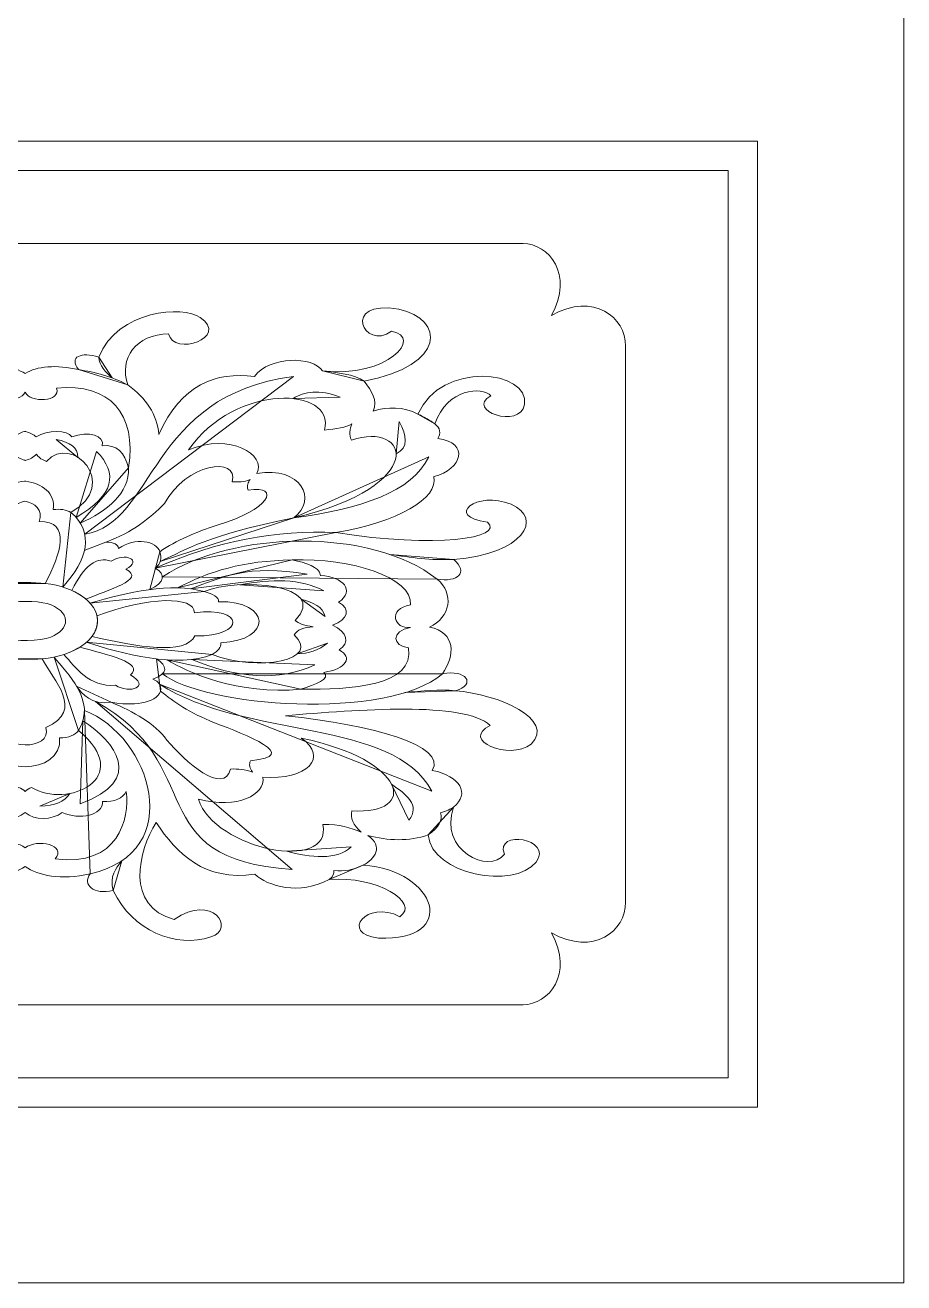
# Model space of a CAD drawing. Header units: centimetres. Extents: x 8.9 to 20.4, y -9.5 to 9.5.
# Drawn here: x 17.648 to 20.362, y -9.5 to -5.613 of the extents above; entities that cross this region are included whole.
import ezdxf

# ---------------------------------------------------------------- set-up
doc = ezdxf.new("R2010")
doc.units = ezdxf.units.CM
doc.header["$MEASUREMENT"] = 0
doc.layers.add('layer 1', color=7, linetype='Continuous')

msp = doc.modelspace()

# ---------------------------------------------------------------- linework, layer by layer
at = {"layer": 'layer 1', "color": 250, "lineweight": 9}
msp.add_open_spline([(20.36245, 9.5), (20.36245, 9.5), (20.36245, -9.5), (20.36245, -9.5), (20.36245, -9.5), (20.36245, -9.5), (14.93387, -9.5), (14.93387, -9.5), (14.93387, -9.5), (14.93387, -9.5), (14.93387, 9.5), (14.93387, 9.5), (14.93387, 9.5), (14.93387, 9.5), (20.36245, 9.5), (20.36245, 9.5)], degree=3, knots=[0, 0, 0, 0, 0.2, 0.2, 0.2, 0.2, 0.4, 0.4, 0.4, 0.4, 0.6, 0.6, 0.6, 0.6, 1, 1, 1, 1], dxfattribs=at)
at = {"layer": 'layer 1', "color": 7, "lineweight": 9}
for points, knots in [([(15.38628, -5.97143), (15.38628, -5.97143), (15.38628, -5.97143), (15.38628, -5.97143), (15.38628, -5.97143), (15.38628, -5.97143), (19.91009, -5.97143), (19.91009, -5.97143), (19.91009, -5.97143), (19.91009, -5.97143), (19.91009, -8.95716), (19.91009, -8.95716), (19.91009, -8.95716), (19.91009, -8.95716), (15.38628, -8.95716), (15.38628, -8.95716), (15.38628, -8.95716), (15.38628, -8.95716), (15.38628, -5.97143), (15.38628, -5.97143)], [0, 0, 0, 0, 0.1666667, 0.1666667, 0.1666667, 0.1666667, 0.3333333, 0.3333333, 0.3333333, 0.3333333, 0.5, 0.5, 0.5, 0.5, 0.6666667, 0.6666667, 0.6666667, 0.6666667, 1, 1, 1, 1]), ([(19.27389, -6.51044), (19.27389, -6.51044), (19.27389, -6.51044), (19.27389, -6.51044), (19.27389, -6.51044), (19.3435, -6.38247), (19.26599, -6.28867), (19.18627, -6.2881), (19.18627, -6.2881), (18.16089, -6.2881), (17.13549, -6.2881), (16.11009, -6.2881), (16.11009, -6.2881), (16.03037, -6.28867), (15.95285, -6.38247), (16.02248, -6.51044), (16.02248, -6.51044), (15.89098, -6.43616), (15.79327, -6.51687), (15.79341, -6.60477), (15.79341, -6.60477), (15.79341, -7.17778), (15.79341, -7.75081), (15.79341, -8.32382), (15.79341, -8.32382), (15.79327, -8.41169), (15.89098, -8.49243), (16.02248, -8.41812), (16.02248, -8.41812), (15.95285, -8.54612), (16.03037, -8.63989), (16.11009, -8.64047), (16.11009, -8.64047), (17.13549, -8.64047), (18.16089, -8.64047), (19.18627, -8.64047), (19.18627, -8.64047), (19.26599, -8.63989), (19.3435, -8.54612), (19.27389, -8.41812), (19.27389, -8.41812), (19.40537, -8.49243), (19.50305, -8.41169), (19.50294, -8.32382), (19.50294, -8.32382), (19.50294, -7.75081), (19.50294, -7.17778), (19.50294, -6.60477), (19.50294, -6.60477), (19.50305, -6.51687), (19.40537, -6.43616), (19.27389, -6.51044)], [0, 0, 0, 0, 0.0714286, 0.0714286, 0.0714286, 0.0714286, 0.1428571, 0.1428571, 0.1428571, 0.1428571, 0.2142857, 0.2142857, 0.2142857, 0.2142857, 0.2857143, 0.2857143, 0.2857143, 0.2857143, 0.3571429, 0.3571429, 0.3571429, 0.3571429, 0.4285714, 0.4285714, 0.4285714, 0.4285714, 0.5, 0.5, 0.5, 0.5, 0.5714286, 0.5714286, 0.5714286, 0.5714286, 0.6428571, 0.6428571, 0.6428571, 0.6428571, 0.7142857, 0.7142857, 0.7142857, 0.7142857, 0.7857143, 0.7857143, 0.7857143, 0.7857143, 0.8571429, 0.8571429, 0.8571429, 0.8571429, 1, 1, 1, 1]), ([(16.51616, -6.55887), (16.6019, -6.62167), (16.67535, -6.45945), (16.49381, -6.49066), (16.49381, -6.49066), (16.3533, -6.52264), (16.34306, -6.66234), (16.60134, -6.71358), (16.60134, -6.71358), (16.57746, -6.7426), (16.55839, -6.77218), (16.57319, -6.80569), (16.57319, -6.80569), (16.52736, -6.79115), (16.48125, -6.79186), (16.43468, -6.81488), (16.43468, -6.81488), (16.36415, -6.64869), (16.08651, -6.67952), (16.10598, -6.78521), (16.10598, -6.78521), (16.11761, -6.86224), (16.29136, -6.80321), (16.20927, -6.75855), (16.20927, -6.75855), (16.23595, -6.72873), (16.34429, -6.73495), (16.38271, -6.84503), (16.38271, -6.84503), (16.36579, -6.85769), (16.36281, -6.87513), (16.37391, -6.89033), (16.37391, -6.89033), (16.27309, -6.90291), (16.29865, -6.98706), (16.38609, -7.00777), (16.38609, -7.00777), (16.36891, -7.07621), (16.50005, -7.14856), (16.68823, -7.18119), (16.68823, -7.18119), (16.37916, -7.23047), (16.16725, -7.19889), (16.21994, -7.14897), (16.21994, -7.14897), (16.35597, -7.13179), (16.25309, -7.04971), (16.14728, -7.09371), (16.14728, -7.09371), (16.04626, -7.13603), (16.10872, -7.24835), (16.32434, -7.26393), (16.32434, -7.26393), (16.27699, -7.30452), (16.31241, -7.33581), (16.37584, -7.32451), (16.37584, -7.32451), (16.32141, -7.3697), (16.33467, -7.44322), (16.39923, -7.47331), (16.39923, -7.47331), (16.31806, -7.48857), (16.31885, -7.56222), (16.35947, -7.61775), (16.35947, -7.61775), (16.28514, -7.60236), (16.25345, -7.65038), (16.31894, -7.66987), (16.31894, -7.66987), (16.18658, -7.68071), (16.00818, -7.75779), (16.08515, -7.83488), (16.08515, -7.83488), (16.1536, -7.88733), (16.30597, -7.82232), (16.21141, -7.77709), (16.21141, -7.77709), (16.2937, -7.7014), (16.62121, -7.72843), (16.84427, -7.74708), (16.84427, -7.74708), (16.5706, -7.77587), (16.34599, -7.83869), (16.39043, -7.916), (16.39043, -7.916), (16.30316, -7.93445), (16.27309, -7.98794), (16.32495, -8.02977), (16.32495, -8.02977), (16.37208, -8.16322), (16.21398, -8.23855), (16.16794, -8.17495), (16.16794, -8.17495), (16.19924, -8.09862), (16.01423, -8.12616), (16.07002, -8.1993), (16.07002, -8.1993), (16.13801, -8.28595), (16.39119, -8.23843), (16.40358, -8.11559), (16.40358, -8.11559), (16.46116, -8.13658), (16.52794, -8.13289), (16.5893, -8.11766), (16.5893, -8.11766), (16.54057, -8.15045), (16.5675, -8.19106), (16.6046, -8.20928), (16.6046, -8.20928), (16.37441, -8.22445), (16.30685, -8.44503), (16.55667, -8.43425), (16.55667, -8.43425), (16.67769, -8.42127), (16.59331, -8.31403), (16.4908, -8.36807), (16.4908, -8.36807), (16.42723, -8.3253), (16.56075, -8.24113), (16.7091, -8.25304), (16.7091, -8.25304), (16.80019, -8.30247), (16.90011, -8.27423), (16.93862, -8.23664), (16.93862, -8.23664), (17.09383, -8.25967), (17.17929, -8.17435), (17.24344, -8.07684), (17.24344, -8.07684), (17.29849, -8.16341), (17.3406, -8.33719), (17.18743, -8.37684), (17.18743, -8.37684), (17.06938, -8.29453), (16.99648, -8.40561), (17.0744, -8.43082), (17.0744, -8.43082), (17.18367, -8.46719), (17.31736, -8.41075), (17.37625, -8.28743), (17.37625, -8.28743), (17.43754, -8.3014), (17.47222, -8.26879), (17.4471, -8.2355), (17.4471, -8.2355), (17.5377, -8.25712), (17.60729, -8.24022), (17.64795, -8.21353), (17.64795, -8.21353), (17.68856, -8.24039), (17.75833, -8.25748), (17.84925, -8.23579), (17.84925, -8.23579), (17.82413, -8.26906), (17.8588, -8.30168), (17.9201, -8.28769), (17.9201, -8.28769), (17.97896, -8.41102), (18.1127, -8.46745), (18.22195, -8.43111), (18.22195, -8.43111), (18.29987, -8.4059), (18.22695, -8.2948), (18.10892, -8.37713), (18.10892, -8.37713), (17.95575, -8.33748), (17.99788, -8.1637), (18.05291, -8.07712), (18.05291, -8.07712), (18.11706, -8.17463), (18.20255, -8.25993), (18.35773, -8.23693), (18.35773, -8.23693), (18.39624, -8.27452), (18.49614, -8.30275), (18.58723, -8.25333), (18.58723, -8.25333), (18.7356, -8.24142), (18.8691, -8.32559), (18.80555, -8.36836), (18.80555, -8.36836), (18.70304, -8.31431), (18.61869, -8.42155), (18.7397, -8.43451), (18.7397, -8.43451), (18.98949, -8.44531), (18.92194, -8.22471), (18.69175, -8.20957), (18.69175, -8.20957), (18.72883, -8.19134), (18.75579, -8.15074), (18.70705, -8.11795), (18.70705, -8.11795), (18.76839, -8.13314), (18.83519, -8.13687), (18.89275, -8.11587), (18.89275, -8.11587), (18.90516, -8.23872), (19.15836, -8.28624), (19.22633, -8.19959), (19.22633, -8.19959), (19.28214, -8.12645), (19.09712, -8.0989), (19.12838, -8.17523), (19.12838, -8.17523), (19.08235, -8.23884), (18.92427, -8.16348), (18.97138, -8.03005), (18.97138, -8.03005), (19.02324, -7.98823), (18.99321, -7.93471), (18.9059, -7.91628), (18.9059, -7.91628), (18.95037, -7.83898), (18.72578, -7.77616), (18.45208, -7.74735), (18.45208, -7.74735), (18.67517, -7.72871), (19.00265, -7.70169), (19.08492, -7.77735), (19.08492, -7.77735), (18.9904, -7.8226), (19.14275, -7.88762), (19.21122, -7.83514), (19.21122, -7.83514), (19.28814, -7.75805), (19.10979, -7.681), (18.97742, -7.67016), (18.97742, -7.67016), (19.04293, -7.65066), (19.01121, -7.60264), (18.93688, -7.61804), (18.93688, -7.61804), (18.97753, -7.56251), (18.97829, -7.48882), (18.89712, -7.4736), (18.89712, -7.4736), (18.96168, -7.44347), (18.97491, -7.36998), (18.92051, -7.3248), (18.92051, -7.3248), (18.98397, -7.33607), (19.01933, -7.30481), (18.97201, -7.2642), (18.97201, -7.2642), (19.18763, -7.24863), (19.25006, -7.13632), (19.14907, -7.09399), (19.14907, -7.09399), (19.04326, -7.05), (18.94041, -7.13208), (19.07641, -7.14926), (19.07641, -7.14926), (19.1291, -7.19919), (18.91719, -7.23076), (18.6081, -7.18148), (18.6081, -7.18148), (18.7963, -7.14885), (18.92744, -7.0765), (18.91028, -7.00804), (18.91028, -7.00804), (18.99769, -6.98735), (19.02324, -6.9032), (18.92244, -6.89062), (18.92244, -6.89062), (18.93354, -6.87542), (18.93056, -6.85797), (18.91362, -6.84532), (18.91362, -6.84532), (18.95208, -6.73524), (19.0604, -6.729), (19.08711, -6.75883), (19.08711, -6.75883), (19.00499, -6.80349), (19.17872, -6.86252), (19.19039, -6.7855), (19.19039, -6.7855), (19.20984, -6.67981), (18.9322, -6.64895), (18.86167, -6.81515), (18.86167, -6.81515), (18.8151, -6.79215), (18.76897, -6.79141), (18.72316, -6.80595), (18.72316, -6.80595), (18.73798, -6.77246), (18.71892, -6.74289), (18.69499, -6.71384), (18.69499, -6.71384), (18.95332, -6.66263), (18.9431, -6.52293), (18.80256, -6.49092), (18.80256, -6.49092), (18.62102, -6.45973), (18.69447, -6.62195), (18.78019, -6.55915), (18.78019, -6.55915), (18.87925, -6.57774), (18.7691, -6.70342), (18.56659, -6.68188), (18.56659, -6.68188), (18.53823, -6.63567), (18.40344, -6.63477), (18.35618, -6.699), (18.35618, -6.699), (18.23624, -6.68417), (18.13162, -6.72218), (18.06073, -6.87784), (18.06073, -6.87784), (18.05674, -6.81569), (18.02171, -6.76613), (17.96548, -6.72518), (17.96548, -6.72518), (17.93606, -6.64254), (17.99147, -6.56823), (18.09144, -6.56706), (18.09144, -6.56706), (18.10557, -6.63765), (18.28095, -6.57984), (18.1892, -6.51633), (18.1892, -6.51633), (18.13692, -6.47951), (17.93438, -6.49238), (17.87554, -6.63899), (17.87554, -6.63899), (17.82153, -6.62278), (17.78207, -6.63637), (17.81305, -6.67776), (17.81305, -6.67776), (17.74537, -6.6616), (17.68274, -6.66706), (17.64838, -6.6898), (17.64838, -6.6898), (17.61411, -6.66682), (17.55124, -6.66127), (17.48328, -6.67748), (17.48328, -6.67748), (17.5143, -6.63608), (17.47482, -6.62252), (17.42084, -6.6387), (17.42084, -6.6387), (17.36197, -6.49212), (17.15941, -6.47922), (17.10712, -6.51604), (17.10712, -6.51604), (17.0154, -6.57955), (17.19078, -6.63737), (17.20493, -6.5668), (17.20493, -6.5668), (17.30488, -6.56795), (17.36026, -6.64225), (17.33085, -6.72492), (17.33085, -6.72492), (17.27461, -6.76584), (17.23961, -6.81541), (17.23562, -6.87756), (17.23562, -6.87756), (17.16473, -6.7219), (17.06011, -6.68389), (16.94017, -6.69873), (16.94017, -6.69873), (16.89293, -6.6345), (16.7581, -6.63539), (16.72976, -6.6816), (16.72976, -6.6816), (16.52722, -6.70314), (16.41712, -6.57748), (16.51616, -6.55887)], [0, 0, 0, 0, 0.0107527, 0.0107527, 0.0107527, 0.0107527, 0.0215054, 0.0215054, 0.0215054, 0.0215054, 0.0322581, 0.0322581, 0.0322581, 0.0322581, 0.0430108, 0.0430108, 0.0430108, 0.0430108, 0.0537634, 0.0537634, 0.0537634, 0.0537634, 0.0645161, 0.0645161, 0.0645161, 0.0645161, 0.0752688, 0.0752688, 0.0752688, 0.0752688, 0.0860215, 0.0860215, 0.0860215, 0.0860215, 0.0967742, 0.0967742, 0.0967742, 0.0967742, 0.1075269, 0.1075269, 0.1075269, 0.1075269, 0.1182796, 0.1182796, 0.1182796, 0.1182796, 0.1290323, 0.1290323, 0.1290323, 0.1290323, 0.1397849, 0.1397849, 0.1397849, 0.1397849, 0.1505376, 0.1505376, 0.1505376, 0.1505376, 0.1612903, 0.1612903, 0.1612903, 0.1612903, 0.172043, 0.172043, 0.172043, 0.172043, 0.1827957, 0.1827957, 0.1827957, 0.1827957, 0.1935484, 0.1935484, 0.1935484, 0.1935484, 0.2043011, 0.2043011, 0.2043011, 0.2043011, 0.2150538, 0.2150538, 0.2150538, 0.2150538, 0.2258065, 0.2258065, 0.2258065, 0.2258065, 0.2365591, 0.2365591, 0.2365591, 0.2365591, 0.2473118, 0.2473118, 0.2473118, 0.2473118, 0.2580645, 0.2580645, 0.2580645, 0.2580645, 0.2688172, 0.2688172, 0.2688172, 0.2688172, 0.2795699, 0.2795699, 0.2795699, 0.2795699, 0.2903226, 0.2903226, 0.2903226, 0.2903226, 0.3010753, 0.3010753, 0.3010753, 0.3010753, 0.311828, 0.311828, 0.311828, 0.311828, 0.3225806, 0.3225806, 0.3225806, 0.3225806, 0.3333333, 0.3333333, 0.3333333, 0.3333333, 0.344086, 0.344086, 0.344086, 0.344086, 0.3548387, 0.3548387, 0.3548387, 0.3548387, 0.3655914, 0.3655914, 0.3655914, 0.3655914, 0.3763441, 0.3763441, 0.3763441, 0.3763441, 0.3870968, 0.3870968, 0.3870968, 0.3870968, 0.3978495, 0.3978495, 0.3978495, 0.3978495, 0.4086022, 0.4086022, 0.4086022, 0.4086022, 0.4193548, 0.4193548, 0.4193548, 0.4193548, 0.4301075, 0.4301075, 0.4301075, 0.4301075, 0.4408602, 0.4408602, 0.4408602, 0.4408602, 0.4516129, 0.4516129, 0.4516129, 0.4516129, 0.4623656, 0.4623656, 0.4623656, 0.4623656, 0.4731183, 0.4731183, 0.4731183, 0.4731183, 0.483871, 0.483871, 0.483871, 0.483871, 0.4946237, 0.4946237, 0.4946237, 0.4946237, 0.5053763, 0.5053763, 0.5053763, 0.5053763, 0.516129, 0.516129, 0.516129, 0.516129, 0.5268817, 0.5268817, 0.5268817, 0.5268817, 0.5376344, 0.5376344, 0.5376344, 0.5376344, 0.5483871, 0.5483871, 0.5483871, 0.5483871, 0.5591398, 0.5591398, 0.5591398, 0.5591398, 0.5698925, 0.5698925, 0.5698925, 0.5698925, 0.5806452, 0.5806452, 0.5806452, 0.5806452, 0.5913978, 0.5913978, 0.5913978, 0.5913978, 0.6021505, 0.6021505, 0.6021505, 0.6021505, 0.6129032, 0.6129032, 0.6129032, 0.6129032, 0.6236559, 0.6236559, 0.6236559, 0.6236559, 0.6344086, 0.6344086, 0.6344086, 0.6344086, 0.6451613, 0.6451613, 0.6451613, 0.6451613, 0.655914, 0.655914, 0.655914, 0.655914, 0.6666667, 0.6666667, 0.6666667, 0.6666667, 0.6774194, 0.6774194, 0.6774194, 0.6774194, 0.688172, 0.688172, 0.688172, 0.688172, 0.6989247, 0.6989247, 0.6989247, 0.6989247, 0.7096774, 0.7096774, 0.7096774, 0.7096774, 0.7204301, 0.7204301, 0.7204301, 0.7204301, 0.7311828, 0.7311828, 0.7311828, 0.7311828, 0.7419355, 0.7419355, 0.7419355, 0.7419355, 0.7526882, 0.7526882, 0.7526882, 0.7526882, 0.7634409, 0.7634409, 0.7634409, 0.7634409, 0.7741935, 0.7741935, 0.7741935, 0.7741935, 0.7849462, 0.7849462, 0.7849462, 0.7849462, 0.7956989, 0.7956989, 0.7956989, 0.7956989, 0.8064516, 0.8064516, 0.8064516, 0.8064516, 0.8172043, 0.8172043, 0.8172043, 0.8172043, 0.827957, 0.827957, 0.827957, 0.827957, 0.8387097, 0.8387097, 0.8387097, 0.8387097, 0.8494624, 0.8494624, 0.8494624, 0.8494624, 0.8602151, 0.8602151, 0.8602151, 0.8602151, 0.8709677, 0.8709677, 0.8709677, 0.8709677, 0.8817204, 0.8817204, 0.8817204, 0.8817204, 0.8924731, 0.8924731, 0.8924731, 0.8924731, 0.9032258, 0.9032258, 0.9032258, 0.9032258, 0.9139785, 0.9139785, 0.9139785, 0.9139785, 0.9247312, 0.9247312, 0.9247312, 0.9247312, 0.9354839, 0.9354839, 0.9354839, 0.9354839, 0.9462366, 0.9462366, 0.9462366, 0.9462366, 0.9569892, 0.9569892, 0.9569892, 0.9569892, 0.9677419, 0.9677419, 0.9677419, 0.9677419, 0.9784946, 0.9784946, 0.9784946, 0.9784946, 1, 1, 1, 1]), ([(17.87554, -6.63899), (17.87554, -6.63899), (17.87554, -6.63899), (17.87554, -6.63899), (17.87554, -6.63899), (17.87725, -6.66594), (17.8966, -6.68484), (17.91714, -6.70347), (17.91714, -6.70347), (17.91714, -6.70347), (17.87554, -6.63899), (17.87554, -6.63899)], [0, 0, 0, 0, 0.25, 0.25, 0.25, 0.25, 0.5, 0.5, 0.5, 0.5, 1, 1, 1, 1]), ([(17.96548, -6.72518), (17.96548, -6.72518), (17.96548, -6.72518), (17.96548, -6.72518), (17.96548, -6.72518), (17.91645, -6.6988), (17.86517, -6.68584), (17.81305, -6.67776), (17.81305, -6.67776), (17.81305, -6.67776), (17.96548, -6.72518), (17.96548, -6.72518)], [0, 0, 0, 0, 0.25, 0.25, 0.25, 0.25, 0.5, 0.5, 0.5, 0.5, 1, 1, 1, 1]), ([(18.69499, -6.71384), (18.69499, -6.71384), (18.69499, -6.71384), (18.69499, -6.71384), (18.69499, -6.71384), (18.66478, -6.69089), (18.61297, -6.68741), (18.56659, -6.68188), (18.56659, -6.68188), (18.56659, -6.68188), (18.69499, -6.71384), (18.69499, -6.71384)], [0, 0, 0, 0, 0.25, 0.25, 0.25, 0.25, 0.5, 0.5, 0.5, 0.5, 1, 1, 1, 1]), ([(17.6504, -6.869), (17.6504, -6.869), (17.6504, -6.869), (17.6504, -6.869), (17.6504, -6.869), (17.64824, -6.86836), (17.64733, -6.86834), (17.64595, -6.86872), (17.64595, -6.86872), (17.63317, -6.87263), (17.62219, -6.87823), (17.61382, -6.88516), (17.61382, -6.88516), (17.58101, -6.86257), (17.51535, -6.86302), (17.50427, -6.88509), (17.50427, -6.88509), (17.45249, -6.86648), (17.4012, -6.8813), (17.41047, -6.91276), (17.41047, -6.91276), (17.36536, -6.90744), (17.34067, -6.93409), (17.32871, -6.9806), (17.32871, -6.9806), (17.30278, -6.81343), (17.38648, -6.7187), (17.55153, -6.73481), (17.55153, -6.73481), (17.53518, -6.77707), (17.63262, -6.78145), (17.64811, -6.7474), (17.64811, -6.7474), (17.6632, -6.78176), (17.76119, -6.77747), (17.74482, -6.7351), (17.74482, -6.7351), (17.90987, -6.71899), (17.99357, -6.81372), (17.96762, -6.98089), (17.96762, -6.98089), (17.95565, -6.93437), (17.93101, -6.90773), (17.88588, -6.91305), (17.88588, -6.91305), (17.89513, -6.88159), (17.84389, -6.86676), (17.79208, -6.88538), (17.79208, -6.88538), (17.78102, -6.86331), (17.71534, -6.86285), (17.68255, -6.88545), (17.68255, -6.88545), (17.67416, -6.87851), (17.66315, -6.87291), (17.6504, -6.869)], [0, 0, 0, 0, 0.0666667, 0.0666667, 0.0666667, 0.0666667, 0.1333333, 0.1333333, 0.1333333, 0.1333333, 0.2, 0.2, 0.2, 0.2, 0.2666667, 0.2666667, 0.2666667, 0.2666667, 0.3333333, 0.3333333, 0.3333333, 0.3333333, 0.4, 0.4, 0.4, 0.4, 0.4666667, 0.4666667, 0.4666667, 0.4666667, 0.5333333, 0.5333333, 0.5333333, 0.5333333, 0.6, 0.6, 0.6, 0.6, 0.6666667, 0.6666667, 0.6666667, 0.6666667, 0.7333333, 0.7333333, 0.7333333, 0.7333333, 0.8, 0.8, 0.8, 0.8, 0.8666667, 0.8666667, 0.8666667, 0.8666667, 1, 1, 1, 1]), ([(18.47689, -6.69931), (18.47689, -6.69931), (18.47689, -6.69931), (18.47689, -6.69931), (18.47689, -6.69931), (18.02836, -6.75574), (18.05184, -7.15133), (17.83209, -7.18636), (17.83209, -7.18636), (17.83209, -7.18636), (18.47689, -6.69931), (18.47689, -6.69931)], [0, 0, 0, 0, 0.25, 0.25, 0.25, 0.25, 0.5, 0.5, 0.5, 0.5, 1, 1, 1, 1]), ([(18.65594, -6.89589), (18.65594, -6.89589), (18.65594, -6.89589), (18.65594, -6.89589), (18.65594, -6.89589), (18.83431, -6.834), (18.89975, -7.03703), (18.47789, -7.13555), (18.47789, -7.13555), (18.55205, -7.07955), (18.50115, -6.97541), (18.3641, -6.99826), (18.3641, -6.99826), (18.39357, -6.94234), (18.28181, -6.87098), (18.15279, -6.92589), (18.15279, -6.92589), (18.29708, -6.7172), (18.60837, -6.73002), (18.57271, -6.86436), (18.57271, -6.86436), (18.60901, -6.86169), (18.63958, -6.8564), (18.65762, -6.84529), (18.65762, -6.84529), (18.65074, -6.86219), (18.64838, -6.87908), (18.65594, -6.89589)], [0, 0, 0, 0, 0.125, 0.125, 0.125, 0.125, 0.25, 0.25, 0.25, 0.25, 0.375, 0.375, 0.375, 0.375, 0.5, 0.5, 0.5, 0.5, 0.625, 0.625, 0.625, 0.625, 0.75, 0.75, 0.75, 0.75, 1, 1, 1, 1]), ([(18.62174, -6.76257), (18.62174, -6.76257), (18.62174, -6.76257), (18.62174, -6.76257), (18.62174, -6.76257), (18.55525, -6.738), (18.51102, -6.74506), (18.47577, -6.76717), (18.47577, -6.76717), (18.47577, -6.76717), (18.62174, -6.76257), (18.62174, -6.76257)], [0, 0, 0, 0, 0.25, 0.25, 0.25, 0.25, 0.5, 0.5, 0.5, 0.5, 1, 1, 1, 1]), ([(18.80337, -6.83853), (18.80337, -6.83853), (18.80337, -6.83853), (18.80337, -6.83853), (18.80337, -6.83853), (18.82792, -6.88195), (18.83302, -6.91803), (18.79399, -6.93807), (18.79399, -6.93807), (18.79399, -6.93807), (18.80337, -6.83853), (18.80337, -6.83853)], [0, 0, 0, 0, 0.25, 0.25, 0.25, 0.25, 0.5, 0.5, 0.5, 0.5, 1, 1, 1, 1]), ([(18.91362, -6.84532), (18.91362, -6.84532), (18.91362, -6.84532), (18.91362, -6.84532), (18.91362, -6.84532), (18.89875, -6.83452), (18.88145, -6.82446), (18.86167, -6.81515), (18.86167, -6.81515), (18.86167, -6.81515), (18.91362, -6.84532), (18.91362, -6.84532)], [0, 0, 0, 0, 0.25, 0.25, 0.25, 0.25, 0.5, 0.5, 0.5, 0.5, 1, 1, 1, 1]), ([(17.6504, -7.02278), (17.6504, -7.02278), (17.6504, -7.02278), (17.6504, -7.02278), (17.6504, -7.02278), (17.64766, -7.02234), (17.64676, -7.02243), (17.64595, -7.0225), (17.64595, -7.0225), (17.59628, -7.02879), (17.55348, -7.05923), (17.56158, -7.11003), (17.56158, -7.11003), (17.54023, -7.10734), (17.52193, -7.11022), (17.50663, -7.11863), (17.50663, -7.11863), (17.3518, -7.03096), (17.50644, -6.8736), (17.58198, -6.96094), (17.58198, -6.96094), (17.602, -6.95372), (17.60834, -6.94638), (17.61272, -6.93904), (17.61272, -6.93904), (17.62266, -6.9481), (17.63417, -6.95441), (17.64733, -6.95794), (17.64733, -6.95794), (17.648, -6.95818), (17.64862, -6.95832), (17.64902, -6.95822), (17.64902, -6.95822), (17.66215, -6.95468), (17.67369, -6.94839), (17.6836, -6.93933), (17.6836, -6.93933), (17.68803, -6.94667), (17.69437, -6.95401), (17.71434, -6.96123), (17.71434, -6.96123), (17.78993, -6.87389), (17.94455, -7.03124), (17.78974, -7.11892), (17.78974, -7.11892), (17.77442, -7.11048), (17.75609, -7.10763), (17.73479, -7.11032), (17.73479, -7.11032), (17.74287, -7.05951), (17.70007, -7.02908), (17.6504, -7.02278)], [0, 0, 0, 0, 0.0714286, 0.0714286, 0.0714286, 0.0714286, 0.1428571, 0.1428571, 0.1428571, 0.1428571, 0.2142857, 0.2142857, 0.2142857, 0.2142857, 0.2857143, 0.2857143, 0.2857143, 0.2857143, 0.3571429, 0.3571429, 0.3571429, 0.3571429, 0.4285714, 0.4285714, 0.4285714, 0.4285714, 0.5, 0.5, 0.5, 0.5, 0.5714286, 0.5714286, 0.5714286, 0.5714286, 0.6428571, 0.6428571, 0.6428571, 0.6428571, 0.7142857, 0.7142857, 0.7142857, 0.7142857, 0.7857143, 0.7857143, 0.7857143, 0.7857143, 0.8571429, 0.8571429, 0.8571429, 0.8571429, 1, 1, 1, 1]), ([(17.74379, -6.89336), (17.74379, -6.89336), (17.74379, -6.89336), (17.74379, -6.89336), (17.74379, -6.89336), (17.78696, -6.90282), (17.81257, -6.91938), (17.811, -6.94884), (17.811, -6.94884), (17.811, -6.94884), (17.74379, -6.89336), (17.74379, -6.89336)], [0, 0, 0, 0, 0.25, 0.25, 0.25, 0.25, 0.5, 0.5, 0.5, 0.5, 1, 1, 1, 1]), ([(17.86896, -6.93068), (17.86896, -6.93068), (17.86896, -6.93068), (17.86896, -6.93068), (17.86896, -6.93068), (17.93469, -6.99786), (17.92491, -7.06587), (17.80528, -7.13436), (17.80528, -7.13436), (17.80528, -7.13436), (17.86896, -6.93068), (17.86896, -6.93068)], [0, 0, 0, 0, 0.25, 0.25, 0.25, 0.25, 0.5, 0.5, 0.5, 0.5, 1, 1, 1, 1]), ([(18.28743, -7.02448), (18.28743, -7.02448), (18.28743, -7.02448), (18.28743, -7.02448), (18.28743, -7.02448), (18.30597, -7.02543), (18.32449, -7.02532), (18.34284, -7.01769), (18.34284, -7.01769), (18.33667, -7.026), (18.33188, -7.03513), (18.33671, -7.04984), (18.33671, -7.04984), (18.44238, -7.03425), (18.40147, -7.11241), (18.24134, -7.15808), (18.24134, -7.15808), (18.1761, -7.18012), (18.11477, -7.20557), (18.06423, -7.24039), (18.06423, -7.24039), (18.05434, -7.20778), (17.98861, -7.19409), (17.93673, -7.23004), (17.93673, -7.23004), (17.93606, -7.21827), (17.9221, -7.2105), (17.89708, -7.21105), (17.89708, -7.21105), (17.98116, -7.18079), (18.03146, -7.13685), (18.07889, -7.09178), (18.07889, -7.09178), (18.14332, -6.96702), (18.30922, -6.94364), (18.28743, -7.02448)], [0, 0, 0, 0, 0.1, 0.1, 0.1, 0.1, 0.2, 0.2, 0.2, 0.2, 0.3, 0.3, 0.3, 0.3, 0.4, 0.4, 0.4, 0.4, 0.5, 0.5, 0.5, 0.5, 0.6, 0.6, 0.6, 0.6, 0.7, 0.7, 0.7, 0.7, 0.8, 0.8, 0.8, 0.8, 1, 1, 1, 1]), ([(18.89465, -6.94743), (18.89465, -6.94743), (18.89465, -6.94743), (18.89465, -6.94743), (18.89465, -6.94743), (18.84437, -7.05541), (18.68574, -7.10806), (18.47789, -7.13555), (18.47789, -7.13555), (18.47789, -7.13555), (18.89465, -6.94743), (18.89465, -6.94743)], [0, 0, 0, 0, 0.25, 0.25, 0.25, 0.25, 0.5, 0.5, 0.5, 0.5, 1, 1, 1, 1]), ([(17.96762, -6.98089), (17.96762, -6.98089), (17.96762, -6.98089), (17.96762, -6.98089), (17.96762, -6.98089), (17.97057, -7.06042), (17.90113, -7.11456), (17.81858, -7.1525), (17.81858, -7.1525), (17.81858, -7.1525), (17.96762, -6.98089), (17.96762, -6.98089)], [0, 0, 0, 0, 0.25, 0.25, 0.25, 0.25, 0.5, 0.5, 0.5, 0.5, 1, 1, 1, 1]), ([(17.58594, -7.33824), (17.58594, -7.33824), (17.58594, -7.33824), (17.58594, -7.33824), (17.58594, -7.33824), (17.53932, -7.24685), (17.50272, -7.14547), (17.60462, -7.14724), (17.60462, -7.14724), (17.5927, -7.11084), (17.61725, -7.08997), (17.64738, -7.08444), (17.64738, -7.08444), (17.67819, -7.08951), (17.70385, -7.11048), (17.69173, -7.14749), (17.69173, -7.14749), (17.79365, -7.14576), (17.757, -7.24713), (17.71038, -7.33852), (17.71038, -7.33852), (17.71038, -7.33852), (17.58594, -7.33824), (17.58594, -7.33824)], [0, 0, 0, 0, 0.1428571, 0.1428571, 0.1428571, 0.1428571, 0.2857143, 0.2857143, 0.2857143, 0.2857143, 0.4285714, 0.4285714, 0.4285714, 0.4285714, 0.5714286, 0.5714286, 0.5714286, 0.5714286, 0.7142857, 0.7142857, 0.7142857, 0.7142857, 1, 1, 1, 1]), ([(17.78974, -7.11892), (17.78974, -7.11892), (17.78974, -7.11892), (17.78974, -7.11892), (17.78974, -7.11892), (17.86207, -7.18197), (17.84141, -7.2656), (17.76444, -7.34975), (17.76444, -7.34975), (17.76444, -7.34975), (17.78974, -7.11892), (17.78974, -7.11892)], [0, 0, 0, 0, 0.25, 0.25, 0.25, 0.25, 0.5, 0.5, 0.5, 0.5, 1, 1, 1, 1]), ([(18.47789, -7.13555), (18.47789, -7.13555), (18.47789, -7.13555), (18.47789, -7.13555), (18.47789, -7.13555), (18.1995, -7.19366), (18.1562, -7.22971), (18.06552, -7.27034), (18.06552, -7.27034), (18.06552, -7.27034), (18.47789, -7.13555), (18.47789, -7.13555)], [0, 0, 0, 0, 0.25, 0.25, 0.25, 0.25, 0.5, 0.5, 0.5, 0.5, 1, 1, 1, 1]), ([(18.6081, -7.18148), (18.6081, -7.18148), (18.6081, -7.18148), (18.6081, -7.18148), (18.6081, -7.18148), (18.42377, -7.17349), (18.23791, -7.20717), (18.05022, -7.29117), (18.05022, -7.29117), (18.05022, -7.29117), (18.6081, -7.18148), (18.6081, -7.18148)], [0, 0, 0, 0, 0.25, 0.25, 0.25, 0.25, 0.5, 0.5, 0.5, 0.5, 1, 1, 1, 1]), ([(18.92051, -7.3248), (18.92051, -7.3248), (18.92051, -7.3248), (18.92051, -7.3248), (18.92051, -7.3248), (18.71673, -7.16565), (18.29339, -7.17354), (18.07229, -7.31779), (18.07229, -7.31779), (18.07229, -7.31779), (18.92051, -7.3248), (18.92051, -7.3248)], [0, 0, 0, 0, 0.25, 0.25, 0.25, 0.25, 0.5, 0.5, 0.5, 0.5, 1, 1, 1, 1]), ([(17.89708, -7.21105), (17.89708, -7.21105), (17.89708, -7.21105), (17.89708, -7.21105), (17.89708, -7.21105), (17.89708, -7.21105), (17.83083, -7.23684), (17.83083, -7.23684), (17.83083, -7.23684), (17.83083, -7.23684), (17.89708, -7.21105), (17.89708, -7.21105)], [0, 0, 0, 0, 0.25, 0.25, 0.25, 0.25, 0.5, 0.5, 0.5, 0.5, 1, 1, 1, 1]), ([(17.9594, -7.29472), (17.9594, -7.29472), (17.9594, -7.29472), (17.9594, -7.29472), (17.9594, -7.29472), (18.01166, -7.26603), (17.95718, -7.24184), (17.91398, -7.26977), (17.91398, -7.26977), (17.86967, -7.25409), (17.83025, -7.2824), (17.79265, -7.36035), (17.79265, -7.36035), (17.80929, -7.36784), (17.82392, -7.37684), (17.83588, -7.387), (17.83588, -7.387), (17.90125, -7.35914), (18.0231, -7.32661), (17.9594, -7.29472)], [0, 0, 0, 0, 0.1666667, 0.1666667, 0.1666667, 0.1666667, 0.3333333, 0.3333333, 0.3333333, 0.3333333, 0.5, 0.5, 0.5, 0.5, 0.6666667, 0.6666667, 0.6666667, 0.6666667, 1, 1, 1, 1]), ([(18.06423, -7.24039), (18.06423, -7.24039), (18.06423, -7.24039), (18.06423, -7.24039), (18.06423, -7.24039), (18.07018, -7.26067), (18.06821, -7.27649), (18.05022, -7.29117), (18.05022, -7.29117), (18.08344, -7.31035), (18.08053, -7.33545), (18.0328, -7.35771), (18.0328, -7.35771), (18.0328, -7.35771), (18.06423, -7.24039), (18.06423, -7.24039)], [0, 0, 0, 0, 0.2, 0.2, 0.2, 0.2, 0.4, 0.4, 0.4, 0.4, 0.6, 0.6, 0.6, 0.6, 1, 1, 1, 1]), ([(18.47279, -7.26596), (18.47279, -7.26596), (18.47279, -7.26596), (18.47279, -7.26596), (18.47279, -7.26596), (18.32203, -7.26817), (18.21398, -7.30159), (18.11926, -7.35237), (18.11926, -7.35237), (18.11926, -7.35237), (18.47279, -7.26596), (18.47279, -7.26596)], [0, 0, 0, 0, 0.25, 0.25, 0.25, 0.25, 0.5, 0.5, 0.5, 0.5, 1, 1, 1, 1]), ([(18.47279, -7.26596), (18.47279, -7.26596), (18.47279, -7.26596), (18.47279, -7.26596), (18.47279, -7.26596), (18.655, -7.25959), (18.84498, -7.31931), (18.83884, -7.4047), (18.83884, -7.4047), (18.76558, -7.41705), (18.78789, -7.48137), (18.83879, -7.47448), (18.83879, -7.47448), (18.77745, -7.48554), (18.78178, -7.53232), (18.83276, -7.53742), (18.83276, -7.53742), (18.85171, -7.65548), (18.65405, -7.66711), (18.4996, -7.66551), (18.4996, -7.66551), (18.54452, -7.65019), (18.59364, -7.63524), (18.57121, -7.61334), (18.57121, -7.61334), (18.6398, -7.6031), (18.66229, -7.56618), (18.61778, -7.54409), (18.61778, -7.54409), (18.65188, -7.52223), (18.64371, -7.48911), (18.59738, -7.46755), (18.59738, -7.46755), (18.64633, -7.44991), (18.65462, -7.41695), (18.61633, -7.39677), (18.61633, -7.39677), (18.66887, -7.3595), (18.62979, -7.31812), (18.56092, -7.3136), (18.56092, -7.3136), (18.55561, -7.28603), (18.51659, -7.27483), (18.47279, -7.26596)], [0, 0, 0, 0, 0.0833333, 0.0833333, 0.0833333, 0.0833333, 0.1666667, 0.1666667, 0.1666667, 0.1666667, 0.25, 0.25, 0.25, 0.25, 0.3333333, 0.3333333, 0.3333333, 0.3333333, 0.4166667, 0.4166667, 0.4166667, 0.4166667, 0.5, 0.5, 0.5, 0.5, 0.5833333, 0.5833333, 0.5833333, 0.5833333, 0.6666667, 0.6666667, 0.6666667, 0.6666667, 0.75, 0.75, 0.75, 0.75, 0.8333333, 0.8333333, 0.8333333, 0.8333333, 1, 1, 1, 1]), ([(18.97201, -7.2642), (18.97201, -7.2642), (18.97201, -7.2642), (18.97201, -7.2642), (18.97201, -7.2642), (18.90146, -7.26796), (18.83903, -7.25781), (18.77461, -7.24889), (18.77461, -7.24889), (18.77461, -7.24889), (18.97201, -7.2642), (18.97201, -7.2642)], [0, 0, 0, 0, 0.25, 0.25, 0.25, 0.25, 0.5, 0.5, 0.5, 0.5, 1, 1, 1, 1]), ([(18.51902, -7.31014), (18.51902, -7.31014), (18.51902, -7.31014), (18.51902, -7.31014), (18.51902, -7.31014), (18.33676, -7.27739), (18.2533, -7.32096), (18.15903, -7.35516), (18.15903, -7.35516), (18.15903, -7.35516), (18.51902, -7.31014), (18.51902, -7.31014)], [0, 0, 0, 0, 0.25, 0.25, 0.25, 0.25, 0.5, 0.5, 0.5, 0.5, 1, 1, 1, 1]), ([(17.70095, -7.57133), (17.70095, -7.57133), (17.70095, -7.57133), (17.70095, -7.57133), (17.70095, -7.57133), (17.79825, -7.56306), (17.87289, -7.51285), (17.87172, -7.45308), (17.87172, -7.45308), (17.87058, -7.39632), (17.80147, -7.34918), (17.71096, -7.3386), (17.71096, -7.3386), (17.67151, -7.33571), (17.63155, -7.33345), (17.58558, -7.33829), (17.58558, -7.33829), (17.49498, -7.34882), (17.42575, -7.39601), (17.42465, -7.45279), (17.42465, -7.45279), (17.42346, -7.51258), (17.4981, -7.56278), (17.59542, -7.57106), (17.59542, -7.57106), (17.63084, -7.57333), (17.66577, -7.57348), (17.70095, -7.57133)], [0, 0, 0, 0, 0.125, 0.125, 0.125, 0.125, 0.25, 0.25, 0.25, 0.25, 0.375, 0.375, 0.375, 0.375, 0.5, 0.5, 0.5, 0.5, 0.625, 0.625, 0.625, 0.625, 0.75, 0.75, 0.75, 0.75, 1, 1, 1, 1]), ([(18.2015, -7.36347), (18.2015, -7.36347), (18.2015, -7.36347), (18.2015, -7.36347), (18.2015, -7.36347), (18.09864, -7.33504), (17.96381, -7.36578), (17.84827, -7.39899), (17.84827, -7.39899), (17.84827, -7.39899), (18.2015, -7.36347), (18.2015, -7.36347)], [0, 0, 0, 0, 0.25, 0.25, 0.25, 0.25, 0.5, 0.5, 0.5, 0.5, 1, 1, 1, 1]), ([(18.2015, -7.36347), (18.2015, -7.36347), (18.2015, -7.36347), (18.2015, -7.36347), (18.2015, -7.36347), (18.30159, -7.32032), (18.59366, -7.33959), (18.48227, -7.45284), (18.48227, -7.45284), (18.49214, -7.4629), (18.51264, -7.46921), (18.5379, -7.47226), (18.5379, -7.47226), (18.50839, -7.47391), (18.48866, -7.48237), (18.47882, -7.49769), (18.47882, -7.49769), (18.56607, -7.57464), (18.36841, -7.6137), (18.22569, -7.55801), (18.22569, -7.55801), (18.24344, -7.54757), (18.25536, -7.53656), (18.25259, -7.52164), (18.25259, -7.52164), (18.41235, -7.5155), (18.4099, -7.39174), (18.24573, -7.39505), (18.24573, -7.39505), (18.24701, -7.38032), (18.22719, -7.37112), (18.2015, -7.36347)], [0, 0, 0, 0, 0.1111111, 0.1111111, 0.1111111, 0.1111111, 0.2222222, 0.2222222, 0.2222222, 0.2222222, 0.3333333, 0.3333333, 0.3333333, 0.3333333, 0.4444444, 0.4444444, 0.4444444, 0.4444444, 0.5555556, 0.5555556, 0.5555556, 0.5555556, 0.6666667, 0.6666667, 0.6666667, 0.6666667, 0.7777778, 0.7777778, 0.7777778, 0.7777778, 1, 1, 1, 1]), ([(18.57116, -7.36116), (18.57116, -7.36116), (18.57116, -7.36116), (18.57116, -7.36116), (18.57116, -7.36116), (18.49901, -7.32242), (18.40836, -7.32534), (18.31107, -7.34289), (18.31107, -7.34289), (18.31107, -7.34289), (18.57116, -7.36116), (18.57116, -7.36116)], [0, 0, 0, 0, 0.25, 0.25, 0.25, 0.25, 0.5, 0.5, 0.5, 0.5, 1, 1, 1, 1]), ([(18.17278, -7.50084), (18.17278, -7.50084), (18.17278, -7.50084), (18.17278, -7.50084), (18.17278, -7.50084), (18.1432, -7.56051), (17.99333, -7.5352), (17.85466, -7.50222), (17.85466, -7.50222), (17.86596, -7.48718), (17.87206, -7.47055), (17.87172, -7.45308), (17.87172, -7.45308), (17.8716, -7.44805), (17.87098, -7.44312), (17.86986, -7.43828), (17.86986, -7.43828), (18.02941, -7.37901), (18.17102, -7.3764), (18.17133, -7.42911), (18.17133, -7.42911), (18.32609, -7.4088), (18.33235, -7.50177), (18.17278, -7.50084)], [0, 0, 0, 0, 0.1428571, 0.1428571, 0.1428571, 0.1428571, 0.2857143, 0.2857143, 0.2857143, 0.2857143, 0.4285714, 0.4285714, 0.4285714, 0.4285714, 0.5714286, 0.5714286, 0.5714286, 0.5714286, 0.7142857, 0.7142857, 0.7142857, 0.7142857, 1, 1, 1, 1]), ([(17.58251, -7.39994), (17.58251, -7.39994), (17.58251, -7.39994), (17.58251, -7.39994), (17.58251, -7.39994), (17.54807, -7.4092), (17.52383, -7.42965), (17.52336, -7.45349), (17.52336, -7.45349), (17.52291, -7.47653), (17.54414, -7.49757), (17.5771, -7.50687), (17.5771, -7.50687), (17.62037, -7.51911), (17.69218, -7.51799), (17.72759, -7.50422), (17.72759, -7.50422), (17.75528, -7.49345), (17.77339, -7.47477), (17.77299, -7.45377), (17.77299, -7.45377), (17.77254, -7.43046), (17.7493, -7.41035), (17.71606, -7.40082), (17.71606, -7.40082), (17.68572, -7.39212), (17.6133, -7.39164), (17.58251, -7.39994)], [0, 0, 0, 0, 0.125, 0.125, 0.125, 0.125, 0.25, 0.25, 0.25, 0.25, 0.375, 0.375, 0.375, 0.375, 0.5, 0.5, 0.5, 0.5, 0.625, 0.625, 0.625, 0.625, 0.75, 0.75, 0.75, 0.75, 1, 1, 1, 1]), ([(18.57439, -7.44114), (18.57439, -7.44114), (18.57439, -7.44114), (18.57439, -7.44114), (18.57439, -7.44114), (18.56912, -7.41021), (18.53604, -7.39718), (18.50074, -7.38676), (18.50074, -7.38676), (18.50074, -7.38676), (18.57439, -7.44114), (18.57439, -7.44114)], [0, 0, 0, 0, 0.25, 0.25, 0.25, 0.25, 0.5, 0.5, 0.5, 0.5, 1, 1, 1, 1]), ([(17.81675, -7.53577), (17.81675, -7.53577), (17.81675, -7.53577), (17.81675, -7.53577), (17.81675, -7.53577), (17.89827, -7.55732), (18.01952, -7.58391), (17.97338, -7.62118), (17.97338, -7.62118), (18.03702, -7.65708), (17.97201, -7.68129), (17.92689, -7.653), (17.92689, -7.653), (17.84575, -7.65924), (17.80404, -7.59871), (17.76796, -7.55803), (17.76796, -7.55803), (17.78612, -7.55212), (17.80256, -7.54461), (17.81675, -7.53577)], [0, 0, 0, 0, 0.1666667, 0.1666667, 0.1666667, 0.1666667, 0.3333333, 0.3333333, 0.3333333, 0.3333333, 0.5, 0.5, 0.5, 0.5, 0.6666667, 0.6666667, 0.6666667, 0.6666667, 1, 1, 1, 1]), ([(18.22569, -7.55801), (18.22569, -7.55801), (18.22569, -7.55801), (18.22569, -7.55801), (18.22569, -7.55801), (18.12228, -7.60246), (17.9425, -7.55531), (17.8366, -7.51971), (17.8366, -7.51971), (17.8366, -7.51971), (18.22569, -7.55801), (18.22569, -7.55801)], [0, 0, 0, 0, 0.25, 0.25, 0.25, 0.25, 0.5, 0.5, 0.5, 0.5, 1, 1, 1, 1]), ([(18.58256, -7.52291), (18.58256, -7.52291), (18.58256, -7.52291), (18.58256, -7.52291), (18.58256, -7.52291), (18.55544, -7.54571), (18.52279, -7.55434), (18.48823, -7.55641), (18.48823, -7.55641), (18.48823, -7.55641), (18.58256, -7.52291), (18.58256, -7.52291)], [0, 0, 0, 0, 0.25, 0.25, 0.25, 0.25, 0.5, 0.5, 0.5, 0.5, 1, 1, 1, 1]), ([(17.70093, -7.57133), (17.70093, -7.57133), (17.70093, -7.57133), (17.70093, -7.57133), (17.70093, -7.57133), (17.7346, -7.63882), (17.83445, -7.72964), (17.71163, -7.78395), (17.71163, -7.78395), (17.73508, -7.85738), (17.56227, -7.85394), (17.58473, -7.78366), (17.58473, -7.78366), (17.4619, -7.72936), (17.56175, -7.63854), (17.59542, -7.57104), (17.59542, -7.57104), (17.59542, -7.57104), (17.70093, -7.57133), (17.70093, -7.57133)], [0, 0, 0, 0, 0.1666667, 0.1666667, 0.1666667, 0.1666667, 0.3333333, 0.3333333, 0.3333333, 0.3333333, 0.5, 0.5, 0.5, 0.5, 0.6666667, 0.6666667, 0.6666667, 0.6666667, 1, 1, 1, 1]), ([(17.81257, -7.79282), (17.81257, -7.79282), (17.81257, -7.79282), (17.81257, -7.79282), (17.81257, -7.79282), (17.87141, -7.70054), (17.7754, -7.61592), (17.73769, -7.56604), (17.73769, -7.56604), (17.73769, -7.56604), (17.81257, -7.79282), (17.81257, -7.79282)], [0, 0, 0, 0, 0.25, 0.25, 0.25, 0.25, 0.5, 0.5, 0.5, 0.5, 1, 1, 1, 1]), ([(18.06632, -7.67099), (18.06632, -7.67099), (18.06632, -7.67099), (18.06632, -7.67099), (18.06632, -7.67099), (18.0699, -7.65271), (18.06022, -7.64189), (18.04302, -7.63434), (18.04302, -7.63434), (18.0913, -7.61637), (18.08746, -7.5934), (18.05372, -7.572), (18.05372, -7.572), (18.05372, -7.572), (18.06632, -7.67099), (18.06632, -7.67099)], [0, 0, 0, 0, 0.2, 0.2, 0.2, 0.2, 0.4, 0.4, 0.4, 0.4, 0.6, 0.6, 0.6, 0.6, 1, 1, 1, 1]), ([(18.4996, -7.66551), (18.4996, -7.66551), (18.4996, -7.66551), (18.4996, -7.66551), (18.4996, -7.66551), (18.30707, -7.68479), (18.1465, -7.61204), (18.08711, -7.57495), (18.08711, -7.57495), (18.08711, -7.57495), (18.4996, -7.66551), (18.4996, -7.66551)], [0, 0, 0, 0, 0.25, 0.25, 0.25, 0.25, 0.5, 0.5, 0.5, 0.5, 1, 1, 1, 1]), ([(18.54319, -7.59025), (18.54319, -7.59025), (18.54319, -7.59025), (18.54319, -7.59025), (18.54319, -7.59025), (18.43077, -7.64163), (18.30261, -7.63234), (18.16351, -7.57369), (18.16351, -7.57369), (18.16351, -7.57369), (18.54319, -7.59025), (18.54319, -7.59025)], [0, 0, 0, 0, 0.25, 0.25, 0.25, 0.25, 0.5, 0.5, 0.5, 0.5, 1, 1, 1, 1]), ([(18.93688, -7.61804), (18.93688, -7.61804), (18.93688, -7.61804), (18.93688, -7.61804), (18.93688, -7.61804), (18.76668, -7.76432), (18.19554, -7.71901), (18.07247, -7.61756), (18.07247, -7.61756), (18.07247, -7.61756), (18.93688, -7.61804), (18.93688, -7.61804)], [0, 0, 0, 0, 0.25, 0.25, 0.25, 0.25, 0.5, 0.5, 0.5, 0.5, 1, 1, 1, 1]), ([(17.91357, -7.70564), (17.91357, -7.70564), (17.91357, -7.70564), (17.91357, -7.70564), (17.91357, -7.70564), (17.85242, -7.71627), (17.8248, -7.679), (17.80723, -7.65638), (17.80723, -7.65638), (17.80723, -7.65638), (17.91357, -7.70564), (17.91357, -7.70564)], [0, 0, 0, 0, 0.25, 0.25, 0.25, 0.25, 0.5, 0.5, 0.5, 0.5, 1, 1, 1, 1]), ([(18.90451, -7.98082), (18.90451, -7.98082), (18.90451, -7.98082), (18.90451, -7.98082), (18.90451, -7.98082), (18.78357, -7.75383), (18.33228, -7.82256), (18.06318, -7.64971), (18.06318, -7.64971), (18.06318, -7.64971), (18.90451, -7.98082), (18.90451, -7.98082)], [0, 0, 0, 0, 0.25, 0.25, 0.25, 0.25, 0.5, 0.5, 0.5, 0.5, 1, 1, 1, 1]), ([(18.35054, -7.92143), (18.35054, -7.92143), (18.35054, -7.92143), (18.35054, -7.92143), (18.35054, -7.92143), (18.3411, -7.90975), (18.33905, -7.89803), (18.34431, -7.88623), (18.34431, -7.88623), (18.50394, -7.8712), (18.32937, -7.80602), (18.23276, -7.76899), (18.23276, -7.76899), (18.15422, -7.73786), (18.10794, -7.70459), (18.06632, -7.67099), (18.06632, -7.67099), (18.0525, -7.71136), (17.97608, -7.71704), (17.91357, -7.70564), (17.91357, -7.70564), (17.98383, -7.73595), (18.04848, -7.77006), (18.08591, -7.82248), (18.08591, -7.82248), (18.14114, -7.88848), (18.26217, -7.99581), (18.28262, -7.91207), (18.28262, -7.91207), (18.30521, -7.91135), (18.3278, -7.9134), (18.35054, -7.92143)], [0, 0, 0, 0, 0.1111111, 0.1111111, 0.1111111, 0.1111111, 0.2222222, 0.2222222, 0.2222222, 0.2222222, 0.3333333, 0.3333333, 0.3333333, 0.3333333, 0.4444444, 0.4444444, 0.4444444, 0.4444444, 0.5555556, 0.5555556, 0.5555556, 0.5555556, 0.6666667, 0.6666667, 0.6666667, 0.6666667, 0.7777778, 0.7777778, 0.7777778, 0.7777778, 1, 1, 1, 1]), ([(18.97742, -7.67016), (18.97742, -7.67016), (18.97742, -7.67016), (18.97742, -7.67016), (18.97742, -7.67016), (18.92668, -7.66547), (18.87339, -7.67035), (18.82151, -7.67607), (18.82151, -7.67607), (18.82151, -7.67607), (18.97742, -7.67016), (18.97742, -7.67016)], [0, 0, 0, 0, 0.25, 0.25, 0.25, 0.25, 0.5, 0.5, 0.5, 0.5, 1, 1, 1, 1]), ([(17.84925, -8.23579), (17.84925, -8.23579), (17.84925, -8.23579), (17.84925, -8.23579), (17.84925, -8.23579), (18.15088, -8.16853), (18.03625, -7.8099), (17.83121, -7.73117), (17.83121, -7.73117), (17.83121, -7.73117), (17.84925, -8.23579), (17.84925, -8.23579)], [0, 0, 0, 0, 0.25, 0.25, 0.25, 0.25, 0.5, 0.5, 0.5, 0.5, 1, 1, 1, 1]), ([(18.47265, -8.22235), (18.47265, -8.22235), (18.47265, -8.22235), (18.47265, -8.22235), (18.47265, -8.22235), (18.00044, -8.19191), (18.21699, -7.89529), (17.86571, -7.70362), (17.86571, -7.70362), (17.86571, -7.70362), (18.47265, -8.22235), (18.47265, -8.22235)], [0, 0, 0, 0, 0.25, 0.25, 0.25, 0.25, 0.5, 0.5, 0.5, 0.5, 1, 1, 1, 1]), ([(17.81856, -8.01935), (17.81856, -8.01935), (17.81856, -8.01935), (17.81856, -8.01935), (17.81856, -8.01935), (18.02062, -7.94617), (17.92558, -7.82797), (17.82666, -7.76272), (17.82666, -7.76272), (17.82666, -7.76272), (17.81856, -8.01935), (17.81856, -8.01935)], [0, 0, 0, 0, 0.25, 0.25, 0.25, 0.25, 0.5, 0.5, 0.5, 0.5, 1, 1, 1, 1]), ([(17.64831, -7.98113), (17.64831, -7.98113), (17.64831, -7.98113), (17.64831, -7.98113), (17.64831, -7.98113), (17.6428, -7.97575), (17.63637, -7.9715), (17.6287, -7.96864), (17.6287, -7.96864), (17.51969, -8.03609), (17.30504, -7.94074), (17.48376, -7.79255), (17.48376, -7.79255), (17.49224, -7.80749), (17.51407, -7.81541), (17.54207, -7.8156), (17.54207, -7.8156), (17.5301, -7.93435), (17.76632, -7.9353), (17.75428, -7.81589), (17.75428, -7.81589), (17.78228, -7.81567), (17.80411, -7.80778), (17.81257, -7.79282), (17.81257, -7.79282), (17.99131, -7.94102), (17.77664, -8.03637), (17.66763, -7.96893), (17.66763, -7.96893), (17.6601, -7.97174), (17.65374, -7.97588), (17.64831, -7.98113)], [0, 0, 0, 0, 0.1111111, 0.1111111, 0.1111111, 0.1111111, 0.2222222, 0.2222222, 0.2222222, 0.2222222, 0.3333333, 0.3333333, 0.3333333, 0.3333333, 0.4444444, 0.4444444, 0.4444444, 0.4444444, 0.5555556, 0.5555556, 0.5555556, 0.5555556, 0.6666667, 0.6666667, 0.6666667, 0.6666667, 0.7777778, 0.7777778, 0.7777778, 0.7777778, 1, 1, 1, 1]), ([(18.50053, -7.81629), (18.50053, -7.81629), (18.50053, -7.81629), (18.50053, -7.81629), (18.50053, -7.81629), (18.82945, -7.88478), (18.86467, -8.05357), (18.65706, -8.0414), (18.65706, -8.0414), (18.65195, -8.06249), (18.66163, -8.08453), (18.68603, -8.10758), (18.68603, -8.10758), (18.65352, -8.09387), (18.61873, -8.08208), (18.56807, -8.08382), (18.56807, -8.08382), (18.59755, -8.23386), (18.23319, -8.16144), (18.18355, -8.00537), (18.18355, -8.00537), (18.30526, -8.03649), (18.38986, -7.99219), (18.38266, -7.93759), (18.38266, -7.93759), (18.51778, -7.94753), (18.58846, -7.87532), (18.50053, -7.81629)], [0, 0, 0, 0, 0.125, 0.125, 0.125, 0.125, 0.25, 0.25, 0.25, 0.25, 0.375, 0.375, 0.375, 0.375, 0.5, 0.5, 0.5, 0.5, 0.625, 0.625, 0.625, 0.625, 0.75, 0.75, 0.75, 0.75, 1, 1, 1, 1]), ([(18.8333, -8.07054), (18.8333, -8.07054), (18.8333, -8.07054), (18.8333, -8.07054), (18.8333, -8.07054), (18.86991, -8.02329), (18.82523, -7.99052), (18.77988, -7.95885), (18.77988, -7.95885), (18.77988, -7.95885), (18.8333, -8.07054), (18.8333, -8.07054)], [0, 0, 0, 0, 0.25, 0.25, 0.25, 0.25, 0.5, 0.5, 0.5, 0.5, 1, 1, 1, 1]), ([(17.64835, -8.15548), (17.64835, -8.15548), (17.64835, -8.15548), (17.64835, -8.15548), (17.64835, -8.15548), (17.61163, -8.12602), (17.51793, -8.14645), (17.55572, -8.18965), (17.55572, -8.18965), (17.36002, -8.21487), (17.32506, -8.06504), (17.33576, -7.98116), (17.33576, -7.98116), (17.34553, -8.00148), (17.37196, -8.01432), (17.40919, -8.0119), (17.40919, -8.0119), (17.40749, -8.05598), (17.4799, -8.07071), (17.53356, -8.04598), (17.53356, -8.04598), (17.5664, -8.07078), (17.61828, -8.0711), (17.648, -8.04669), (17.648, -8.04669), (17.67769, -8.07138), (17.72981, -8.07114), (17.76279, -8.04626), (17.76279, -8.04626), (17.81648, -8.071), (17.88888, -8.05624), (17.88716, -8.01218), (17.88716, -8.01218), (17.92439, -8.01459), (17.9508, -8.00177), (17.96056, -7.98144), (17.96056, -7.98144), (17.97129, -8.06533), (17.93631, -8.21515), (17.74065, -8.18992), (17.74065, -8.18992), (17.77831, -8.14688), (17.68531, -8.12645), (17.64835, -8.15548)], [0, 0, 0, 0, 0.0833333, 0.0833333, 0.0833333, 0.0833333, 0.1666667, 0.1666667, 0.1666667, 0.1666667, 0.25, 0.25, 0.25, 0.25, 0.3333333, 0.3333333, 0.3333333, 0.3333333, 0.4166667, 0.4166667, 0.4166667, 0.4166667, 0.5, 0.5, 0.5, 0.5, 0.5833333, 0.5833333, 0.5833333, 0.5833333, 0.6666667, 0.6666667, 0.6666667, 0.6666667, 0.75, 0.75, 0.75, 0.75, 0.8333333, 0.8333333, 0.8333333, 0.8333333, 1, 1, 1, 1]), ([(17.78602, -7.98773), (17.78602, -7.98773), (17.78602, -7.98773), (17.78602, -7.98773), (17.78602, -7.98773), (17.77039, -8.0134), (17.73924, -8.02655), (17.69332, -8.02689), (17.69332, -8.02689), (17.69332, -8.02689), (17.78602, -7.98773), (17.78602, -7.98773)], [0, 0, 0, 0, 0.25, 0.25, 0.25, 0.25, 0.5, 0.5, 0.5, 0.5, 1, 1, 1, 1]), ([(18.89275, -8.11587), (18.89275, -8.11587), (18.89275, -8.11587), (18.89275, -8.11587), (18.89275, -8.11587), (18.92501, -8.09342), (18.94005, -8.06912), (18.93126, -8.04742), (18.93126, -8.04742), (18.94851, -8.04161), (18.963, -8.03582), (18.97138, -8.03005), (18.97138, -8.03005), (18.97138, -8.03005), (18.89275, -8.11587), (18.89275, -8.11587)], [0, 0, 0, 0, 0.2, 0.2, 0.2, 0.2, 0.4, 0.4, 0.4, 0.4, 0.6, 0.6, 0.6, 0.6, 1, 1, 1, 1]), ([(18.65572, -8.15262), (18.65572, -8.15262), (18.65572, -8.15262), (18.65572, -8.15262), (18.65572, -8.15262), (18.61287, -8.19425), (18.52865, -8.18629), (18.45627, -8.16584), (18.45627, -8.16584), (18.45627, -8.16584), (18.65572, -8.15262), (18.65572, -8.15262)], [0, 0, 0, 0, 0.25, 0.25, 0.25, 0.25, 0.5, 0.5, 0.5, 0.5, 1, 1, 1, 1]), ([(17.9201, -8.28769), (17.9201, -8.28769), (17.9201, -8.28769), (17.9201, -8.28769), (17.9201, -8.28769), (17.90866, -8.24377), (17.92725, -8.21932), (17.94672, -8.19589), (17.94672, -8.19589), (17.94672, -8.19589), (17.9201, -8.28769), (17.9201, -8.28769)], [0, 0, 0, 0, 0.25, 0.25, 0.25, 0.25, 0.5, 0.5, 0.5, 0.5, 1, 1, 1, 1]), ([(18.69175, -8.20957), (18.69175, -8.20957), (18.69175, -8.20957), (18.69175, -8.20957), (18.69175, -8.20957), (18.66346, -8.22371), (18.63351, -8.2291), (18.6019, -8.22569), (18.6019, -8.22569), (18.60348, -8.23484), (18.60048, -8.24406), (18.58723, -8.25333), (18.58723, -8.25333), (18.58723, -8.25333), (18.69175, -8.20957), (18.69175, -8.20957)], [0, 0, 0, 0, 0.2, 0.2, 0.2, 0.2, 0.4, 0.4, 0.4, 0.4, 0.6, 0.6, 0.6, 0.6, 1, 1, 1, 1])]:
    msp.add_open_spline(points, degree=3, knots=knots, dxfattribs=at)
at = {"layer": 'layer 1', "color": 242, "lineweight": 9}
msp.add_open_spline([(19.8196, -6.06192), (19.8196, -6.06192), (19.8196, -8.86667), (19.8196, -8.86667), (19.8196, -8.86667), (19.8196, -8.86667), (15.47674, -8.86667), (15.47674, -8.86667), (15.47674, -8.86667), (15.47674, -8.86667), (15.47674, -6.06192), (15.47674, -6.06192), (15.47674, -6.06192), (15.47674, -6.06192), (19.8196, -6.06192), (19.8196, -6.06192)], degree=3, knots=[0, 0, 0, 0, 0.2, 0.2, 0.2, 0.2, 0.4, 0.4, 0.4, 0.4, 0.6, 0.6, 0.6, 0.6, 1, 1, 1, 1], dxfattribs=at)

doc.saveas('drawing.dxf')
